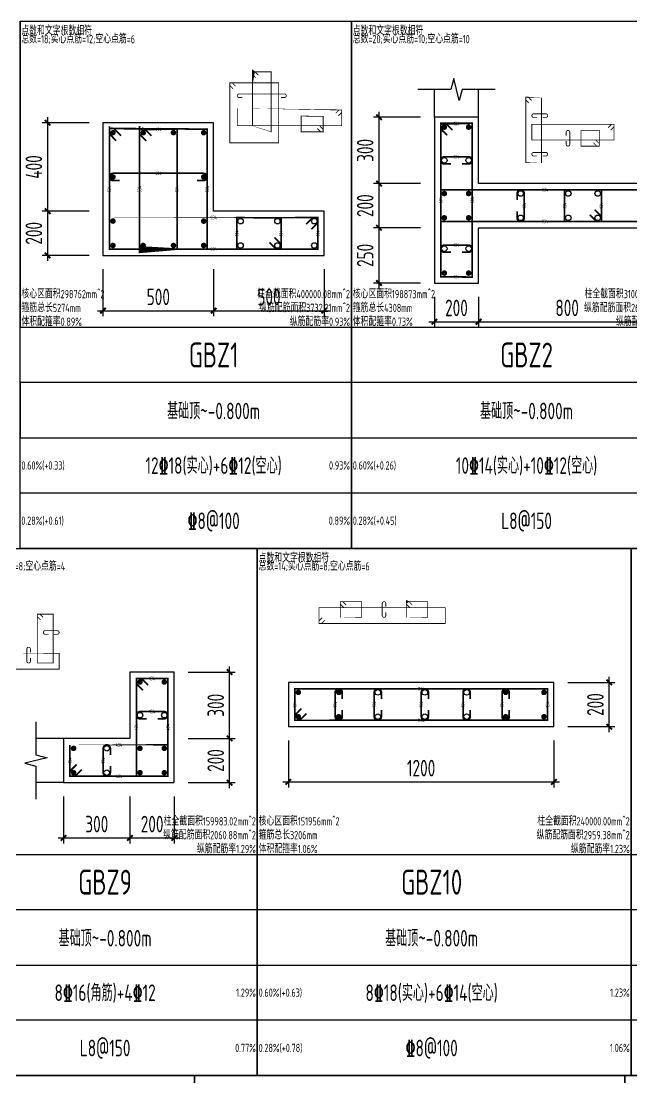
# Model space of a CAD drawing. Extents: x -1712635 to -854203, y -534641 to -21985.
# Drawn here: x -1353154 to -1342115, y -109896 to -90777 of the extents above; entities that cross this region are included whole.
import ezdxf
from ezdxf.enums import TextEntityAlignment as Align

# ---------------------------------------------------------------- set-up
doc = ezdxf.new("R2010")
doc.units = 0
doc.header["$LTSCALE"] = 1000
doc.layers.get('0').update_dxf_attribs({"linetype": 'CONTINUOUS'})
doc.layers.get('Defpoints').update_dxf_attribs({"linetype": 'CONTINUOUS'})
for name, color, linetype in [('COLU_DE_DIM', 3, 'CONTINUOUS'), ('COLU_DE_TH', 7, 'CONTINUOUS'), ('LINK', 6, 'CONTINUOUS'), ('LINK-INDEX', 6, 'CONTINUOUS'), ('REIN', 6, 'CONTINUOUS'), ('TAB', 7, 'CONTINUOUS'), ('TAB_TEXT', 7, 'CONTINUOUS'), ('THIN', 7, 'CONTINUOUS')]:
    doc.layers.add(name, color=color, linetype=linetype)
doc.layers.add('箍筋长度', color=3, linetype='CONTINUOUS', plot=False)
doc.layers.add('配箍校核', color=34, linetype='CONTINUOUS', plot=False)
doc.styles.add('BW_Rein', font='Tssdeng.shx', dxfattribs={"width": 0.7, "bigfont": 'hztxt.shx'})
doc.styles.add('TSSD_DIMENSION', font='Tssdeng.shx', dxfattribs={"width": 0.7, "bigfont": 'tssdchn.shx'})
doc.styles.add('TSSD_REIN', font='tssdeng.shx', dxfattribs={"width": 0.7, "height": 300, "bigfont": 'tssdchn.shx'})
doc.dimstyles.new('TSSD_25_100', dxfattribs={"dimtxt": 300, "dimasz": 100, "dimexe": 100, "dimexo": 250, "dimgap": 100, "dimtad": 1, "dimdec": 0, "dimlfac": 0.25, "dimzin": 0, "dimdsep": 46, "dimtxsty": 'TSSD_DIMENSION', "dimblk": 'ARCHTICK', "dimcen": 0, "dimdle": 100, "dimclrt": 7, "dimadec": 0, "dimazin": 0, "dimtfac": 1, "dimtdec": 0, "dimtix": 1, "dimtmove": 2, "dimatfit": 3, "dimldrblk": 'ARCHTICK', "dimfxl": 0, "dimtolj": 1, "dimtzin": 0, "dimarcsym": 0})

# ---------------------------------------------------------------- blocks, each defined once
blk = doc.blocks.new('_ArchTick')
at = {"color": 0, "const_width": 0.35}
blk.add_lwpolyline([(-0.5, -0.5), (0.5, 0.5)], dxfattribs=at)
blk = doc.blocks.new('*D210')
at = {"layer": 'COLU_DE_DIM', "color": 0, "lineweight": -2}
for p, q in [((-1351674.815127117, -95265.40279214561), (-1351674.815127117, -96115.40279214561)), ((-1349674.815127117, -95265.40279214561), (-1349674.815127117, -96115.40279214561)), ((-1351774.815127117, -96015.40279214561), (-1349574.815127117, -96015.40279214561))]:
    blk.add_line(p, q, dxfattribs=at)
at = {"layer": 'Defpoints', "color": 0}
for p in [(-1351674.815127117, -95015.40279214561), (-1349674.815127117, -95015.40279214561), (-1349674.815127117, -96015.40279214561)]:
    blk.add_point(p, dxfattribs=at)
at = {"layer": 'COLU_DE_DIM', "color": 0, "lineweight": -2, "xscale": 100, "yscale": 100, "zscale": 100, "rotation": 180}
blk.add_blockref('_ArchTick', (-1351674.815127117, -96015.40279214561), dxfattribs=at)
at = {"layer": 'COLU_DE_DIM', "color": 0, "lineweight": -2, "xscale": 100, "yscale": 100, "zscale": 100}
blk.add_blockref('_ArchTick', (-1349674.815127117, -96015.40279214561), dxfattribs=at)
at = {"layer": 'COLU_DE_DIM', "color": 7, "insert": (-1350674.815127117, -95765.40279214561), "char_height": 300, "attachment_point": 5, "style": 'TSSD_DIMENSION'}
blk.add_mtext('\\A1;500', dxfattribs=at)
blk = doc.blocks.new('*D211')
at = {"layer": 'COLU_DE_DIM', "color": 0, "lineweight": -2}
for p, q in [((-1349674.815127117, -95265.40279214561), (-1349674.815127117, -96115.40279214561)), ((-1347674.813587559, -95265.40279214561), (-1347674.813587559, -96115.40279214561)), ((-1349774.815127117, -96015.40279214561), (-1347574.813587559, -96015.40279214561))]:
    blk.add_line(p, q, dxfattribs=at)
at = {"layer": 'Defpoints', "color": 0}
for p in [(-1349674.815127117, -95015.40279214561), (-1347674.813587559, -95015.40279214561), (-1347674.813587559, -96015.40279214561)]:
    blk.add_point(p, dxfattribs=at)
at = {"layer": 'COLU_DE_DIM', "color": 0, "lineweight": -2, "xscale": 100, "yscale": 100, "zscale": 100, "rotation": 180}
blk.add_blockref('_ArchTick', (-1349674.815127117, -96015.40279214561), dxfattribs=at)
at = {"layer": 'COLU_DE_DIM', "color": 0, "lineweight": -2, "xscale": 100, "yscale": 100, "zscale": 100}
blk.add_blockref('_ArchTick', (-1347674.813587559, -96015.40279214561), dxfattribs=at)
at = {"layer": 'COLU_DE_DIM', "color": 7, "insert": (-1348674.814357338, -95765.40279214561), "char_height": 300, "attachment_point": 5, "style": 'TSSD_DIMENSION'}
blk.add_mtext('\\A1;500', dxfattribs=at)
blk = doc.blocks.new('*D212')
at = {"layer": 'COLU_DE_DIM', "color": 0, "lineweight": -2}
for p, q in [((-1351924.815127117, -94215.06465205655), (-1352774.815127117, -94215.06465205655)), ((-1352674.815127117, -95115.40279214561), (-1352674.815127117, -94115.06465205655)), ((-1351924.815127117, -95015.40279214561), (-1352774.815127117, -95015.40279214561))]:
    blk.add_line(p, q, dxfattribs=at)
at = {"layer": 'Defpoints', "color": 0}
for p in [(-1352674.815127117, -94215.06465205655), (-1351674.815127117, -94215.06465205655), (-1351674.815127117, -95015.40279214561)]:
    blk.add_point(p, dxfattribs=at)
at = {"layer": 'COLU_DE_DIM', "color": 0, "lineweight": -2, "xscale": 100, "yscale": 100, "zscale": 100}
for p, rotation in [((-1352674.815127117, -94215.06465205655), 90), ((-1352674.815127117, -95015.40279214561), 270)]:
    blk.add_blockref('_ArchTick', p, dxfattribs=dict(at, rotation=rotation))
at = {"layer": 'COLU_DE_DIM', "color": 7, "insert": (-1352924.815127117, -94615.2337221013), "char_height": 300, "attachment_point": 5, "rotation": 90, "style": 'TSSD_DIMENSION'}
blk.add_mtext('\\A1;200', dxfattribs=at)
blk = doc.blocks.new('*D213')
at = {"layer": 'COLU_DE_DIM', "color": 0, "lineweight": -2}
for p, q in [((-1352674.815127117, -94315.06465205655), (-1352674.815127117, -92515.40279214561)), ((-1351924.815127117, -92615.40279214561), (-1352774.815127117, -92615.40279214561)), ((-1351924.815127117, -94215.06465205655), (-1352774.815127117, -94215.06465205655))]:
    blk.add_line(p, q, dxfattribs=at)
at = {"layer": 'Defpoints', "color": 0}
for p in [(-1352674.815127117, -92615.40279214561), (-1351674.815127117, -92615.40279214561), (-1351674.815127117, -94215.06465205655)]:
    blk.add_point(p, dxfattribs=at)
at = {"layer": 'COLU_DE_DIM', "color": 0, "lineweight": -2, "xscale": 100, "yscale": 100, "zscale": 100}
for p, rotation in [((-1352674.815127117, -92615.40279214561), 90), ((-1352674.815127117, -94215.06465205655), 270)]:
    blk.add_blockref('_ArchTick', p, dxfattribs=dict(at, rotation=rotation))
at = {"layer": 'COLU_DE_DIM', "color": 7, "insert": (-1352924.815127117, -93415.2337221013), "char_height": 300, "attachment_point": 5, "rotation": 90, "style": 'TSSD_DIMENSION'}
blk.add_mtext('\\A1;400', dxfattribs=at)
blk = doc.blocks.new('*D224')
at = {"layer": 'COLU_DE_DIM', "color": 0, "lineweight": -2}
for p, q in [((-1352386.72840759, -104804.0966134701), (-1352386.72840759, -105654.0966134701)), ((-1351186.730234998, -104804.0966134701), (-1351186.730234998, -105654.0966134701)), ((-1352486.72840759, -105554.0966134701), (-1351086.730234998, -105554.0966134701))]:
    blk.add_line(p, q, dxfattribs=at)
at = {"layer": 'Defpoints', "color": 0}
for p in [(-1352386.72840759, -104554.0966134701), (-1351186.730234998, -104554.0966134701), (-1351186.730234998, -105554.0966134701)]:
    blk.add_point(p, dxfattribs=at)
at = {"layer": 'COLU_DE_DIM', "color": 0, "lineweight": -2, "xscale": 100, "yscale": 100, "zscale": 100, "rotation": 180}
blk.add_blockref('_ArchTick', (-1352386.72840759, -105554.0966134701), dxfattribs=at)
at = {"layer": 'COLU_DE_DIM', "color": 0, "lineweight": -2, "xscale": 100, "yscale": 100, "zscale": 100}
blk.add_blockref('_ArchTick', (-1351186.730234998, -105554.0966134701), dxfattribs=at)
at = {"layer": 'COLU_DE_DIM', "color": 7, "insert": (-1351786.729321294, -105304.0966134701), "char_height": 300, "attachment_point": 5, "style": 'TSSD_DIMENSION'}
blk.add_mtext('\\A1;300', dxfattribs=at)
blk = doc.blocks.new('*D225')
at = {"layer": 'COLU_DE_DIM', "color": 0, "lineweight": -2}
for p, q in [((-1351186.730234998, -104804.0966134701), (-1351186.730234998, -105654.0966134701)), ((-1350386.727188793, -104804.0966134701), (-1350386.727188793, -105654.0966134701)), ((-1351286.730234998, -105554.0966134701), (-1350286.727188793, -105554.0966134701))]:
    blk.add_line(p, q, dxfattribs=at)
at = {"layer": 'Defpoints', "color": 0}
for p in [(-1351186.730234998, -104554.0966134701), (-1350386.727188793, -104554.0966134701), (-1350386.727188793, -105554.0966134701)]:
    blk.add_point(p, dxfattribs=at)
at = {"layer": 'COLU_DE_DIM', "color": 0, "lineweight": -2, "xscale": 100, "yscale": 100, "zscale": 100, "rotation": 180}
blk.add_blockref('_ArchTick', (-1351186.730234998, -105554.0966134701), dxfattribs=at)
at = {"layer": 'COLU_DE_DIM', "color": 0, "lineweight": -2, "xscale": 100, "yscale": 100, "zscale": 100}
blk.add_blockref('_ArchTick', (-1350386.727188793, -105554.0966134701), dxfattribs=at)
at = {"layer": 'COLU_DE_DIM', "color": 7, "insert": (-1350786.728711896, -105304.0966134701), "char_height": 300, "attachment_point": 5, "style": 'TSSD_DIMENSION'}
blk.add_mtext('\\A1;200', dxfattribs=at)
blk = doc.blocks.new('*D226')
at = {"layer": 'COLU_DE_DIM', "color": 0, "lineweight": -2}
for p, q in [((-1350136.727188793, -103754.0966134971), (-1349286.727188793, -103754.0966134971)), ((-1349386.727188793, -104654.0966134701), (-1349386.727188793, -103654.0966134971)), ((-1350136.727188793, -104554.0966134701), (-1349286.727188793, -104554.0966134701))]:
    blk.add_line(p, q, dxfattribs=at)
at = {"layer": 'Defpoints', "color": 0}
for p in [(-1350386.727188793, -103754.0966134971), (-1349386.727188793, -103754.0966134971), (-1350386.727188793, -104554.0966134701)]:
    blk.add_point(p, dxfattribs=at)
at = {"layer": 'COLU_DE_DIM', "color": 0, "lineweight": -2, "xscale": 100, "yscale": 100, "zscale": 100}
for p, rotation in [((-1349386.727188793, -103754.0966134971), 90), ((-1349386.727188793, -104554.0966134701), 270)]:
    blk.add_blockref('_ArchTick', p, dxfattribs=dict(at, rotation=rotation))
at = {"layer": 'COLU_DE_DIM', "color": 7, "insert": (-1349636.727188793, -104154.0966134839), "char_height": 300, "attachment_point": 5, "rotation": 90, "style": 'TSSD_DIMENSION'}
blk.add_mtext('\\A1;200', dxfattribs=at)
blk = doc.blocks.new('*D227')
at = {"layer": 'COLU_DE_DIM', "color": 0, "lineweight": -2}
for p, q in [((-1349386.727188793, -103854.0966134971), (-1349386.727188793, -102454.4362142702)), ((-1350136.727188793, -102554.4362142702), (-1349286.727188793, -102554.4362142702)), ((-1350136.727188793, -103754.0966134971), (-1349286.727188793, -103754.0966134971))]:
    blk.add_line(p, q, dxfattribs=at)
at = {"layer": 'Defpoints', "color": 0}
for p in [(-1350386.727188793, -102554.4362142702), (-1349386.727188793, -102554.4362142702), (-1350386.727188793, -103754.0966134971)]:
    blk.add_point(p, dxfattribs=at)
at = {"layer": 'COLU_DE_DIM', "color": 0, "lineweight": -2, "xscale": 100, "yscale": 100, "zscale": 100}
for p, rotation in [((-1349386.727188793, -102554.4362142702), 90), ((-1349386.727188793, -103754.0966134971), 270)]:
    blk.add_blockref('_ArchTick', p, dxfattribs=dict(at, rotation=rotation))
at = {"layer": 'COLU_DE_DIM', "color": 7, "insert": (-1349636.727188793, -103154.2664138839), "char_height": 300, "attachment_point": 5, "rotation": 90, "style": 'TSSD_DIMENSION'}
blk.add_mtext('\\A1;300', dxfattribs=at)
blk = doc.blocks.new('*D737')
at = {"layer": 'COLU_DE_DIM', "color": 0, "lineweight": -2}
for p, q in [((-1345685.153371016, -95765.40279214561), (-1345685.153371016, -96315.40279214561)), ((-1344885.153370983, -95765.40279214561), (-1344885.153370983, -96315.40279214561)), ((-1345785.153371016, -96215.40279214561), (-1344785.153370983, -96215.40279214561))]:
    blk.add_line(p, q, dxfattribs=at)
at = {"layer": 'Defpoints', "color": 0}
for p in [(-1345685.153371016, -95515.40279214561), (-1344885.153370983, -95515.40279214561), (-1344885.153370983, -96215.40279214561)]:
    blk.add_point(p, dxfattribs=at)
at = {"layer": 'COLU_DE_DIM', "color": 0, "lineweight": -2, "xscale": 100, "yscale": 100, "zscale": 100, "rotation": 180}
blk.add_blockref('_ArchTick', (-1345685.153371016, -96215.40279214561), dxfattribs=at)
at = {"layer": 'COLU_DE_DIM', "color": 0, "lineweight": -2, "xscale": 100, "yscale": 100, "zscale": 100}
blk.add_blockref('_ArchTick', (-1344885.153370983, -96215.40279214561), dxfattribs=at)
at = {"layer": 'COLU_DE_DIM', "color": 7, "insert": (-1345285.153370999, -95965.40279214561), "char_height": 300, "attachment_point": 5, "style": 'TSSD_DIMENSION'}
blk.add_mtext('\\A1;200', dxfattribs=at)
blk = doc.blocks.new('*D738')
at = {"layer": 'COLU_DE_DIM', "color": 0, "lineweight": -2}
for p, q in [((-1344885.153370983, -95765.40279214561), (-1344885.153370983, -96315.40279214561)), ((-1341684.657029701, -95765.40279214561), (-1341684.657029701, -96315.40279214561)), ((-1344985.153370983, -96215.40279214561), (-1341584.657029701, -96215.40279214561))]:
    blk.add_line(p, q, dxfattribs=at)
at = {"layer": 'Defpoints', "color": 0}
for p in [(-1344885.153370983, -95515.40279214561), (-1341684.657029701, -95515.40279214561), (-1341684.657029701, -96215.40279214561)]:
    blk.add_point(p, dxfattribs=at)
at = {"layer": 'COLU_DE_DIM', "color": 0, "lineweight": -2, "xscale": 100, "yscale": 100, "zscale": 100, "rotation": 180}
blk.add_blockref('_ArchTick', (-1344885.153370983, -96215.40279214561), dxfattribs=at)
at = {"layer": 'COLU_DE_DIM', "color": 0, "lineweight": -2, "xscale": 100, "yscale": 100, "zscale": 100}
blk.add_blockref('_ArchTick', (-1341684.657029701, -96215.40279214561), dxfattribs=at)
at = {"layer": 'COLU_DE_DIM', "color": 7, "insert": (-1343284.905200342, -95965.40279214561), "char_height": 300, "attachment_point": 5, "style": 'TSSD_DIMENSION'}
blk.add_mtext('\\A1;800', dxfattribs=at)
blk = doc.blocks.new('*D739')
at = {"layer": 'COLU_DE_DIM', "color": 0, "lineweight": -2}
for p, q in [((-1346685.153371036, -95615.40279214561), (-1346685.153371036, -94415.40466012538)), ((-1345935.153371036, -94515.40466012538), (-1346785.153371036, -94515.40466012538)), ((-1345935.153371036, -95515.40279214561), (-1346785.153371036, -95515.40279214561))]:
    blk.add_line(p, q, dxfattribs=at)
at = {"layer": 'Defpoints', "color": 0}
for p in [(-1346685.153371036, -94515.40466012538), (-1345685.153371036, -94515.40466012538), (-1345685.153371036, -95515.40279214561)]:
    blk.add_point(p, dxfattribs=at)
at = {"layer": 'COLU_DE_DIM', "color": 0, "lineweight": -2, "xscale": 100, "yscale": 100, "zscale": 100}
for p, rotation in [((-1346685.153371036, -94515.40466012538), 90), ((-1346685.153371036, -95515.40279214561), 270)]:
    blk.add_blockref('_ArchTick', p, dxfattribs=dict(at, rotation=rotation))
at = {"layer": 'COLU_DE_DIM', "color": 7, "insert": (-1346935.153371036, -95015.40372613572), "char_height": 300, "attachment_point": 5, "rotation": 90, "style": 'TSSD_DIMENSION'}
blk.add_mtext('\\A1;250', dxfattribs=at)
blk = doc.blocks.new('*D740')
at = {"layer": 'COLU_DE_DIM', "color": 0, "lineweight": -2}
for p, q in [((-1346685.153371036, -94615.40466012538), (-1346685.153371036, -93615.4058669979)), ((-1345935.153371036, -93715.4058669979), (-1346785.153371036, -93715.4058669979)), ((-1345935.153371036, -94515.40466012538), (-1346785.153371036, -94515.40466012538))]:
    blk.add_line(p, q, dxfattribs=at)
at = {"layer": 'Defpoints', "color": 0}
for p in [(-1346685.153371036, -93715.4058669979), (-1345685.153371036, -93715.4058669979), (-1345685.153371036, -94515.40466012538)]:
    blk.add_point(p, dxfattribs=at)
at = {"layer": 'COLU_DE_DIM', "color": 0, "lineweight": -2, "xscale": 100, "yscale": 100, "zscale": 100}
for p, rotation in [((-1346685.153371036, -93715.4058669979), 90), ((-1346685.153371036, -94515.40466012538), 270)]:
    blk.add_blockref('_ArchTick', p, dxfattribs=dict(at, rotation=rotation))
at = {"layer": 'COLU_DE_DIM', "color": 7, "insert": (-1346935.153371036, -94115.40526356186), "char_height": 300, "attachment_point": 5, "rotation": 90, "style": 'TSSD_DIMENSION'}
blk.add_mtext('\\A1;200', dxfattribs=at)
blk = doc.blocks.new('*D741')
at = {"layer": 'COLU_DE_DIM', "color": 0, "lineweight": -2}
for p, q in [((-1345935.153371036, -92515.40466004598), (-1346785.153371036, -92515.40466004598)), ((-1346685.153371036, -93815.4058669979), (-1346685.153371036, -92415.40466004598)), ((-1345935.153371036, -93715.4058669979), (-1346785.153371036, -93715.4058669979))]:
    blk.add_line(p, q, dxfattribs=at)
at = {"layer": 'Defpoints', "color": 0}
for p in [(-1346685.153371036, -92515.40466004598), (-1345685.153371036, -92515.40466004598), (-1345685.153371036, -93715.4058669979)]:
    blk.add_point(p, dxfattribs=at)
at = {"layer": 'COLU_DE_DIM', "color": 0, "lineweight": -2, "xscale": 100, "yscale": 100, "zscale": 100}
for p, rotation in [((-1346685.153371036, -92515.40466004598), 90), ((-1346685.153371036, -93715.4058669979), 270)]:
    blk.add_blockref('_ArchTick', p, dxfattribs=dict(at, rotation=rotation))
at = {"layer": 'COLU_DE_DIM', "color": 7, "insert": (-1346935.153371036, -93115.40526352216), "char_height": 300, "attachment_point": 5, "rotation": 90, "style": 'TSSD_DIMENSION'}
blk.add_mtext('\\A1;300', dxfattribs=at)
blk = doc.blocks.new('*D2582')
at = {"layer": 'COLU_DE_DIM', "color": 0, "lineweight": -2}
for p, q in [((-1348324.147941518, -103791.4213295087), (-1348324.147941518, -104641.4213295087)), ((-1343524.147941506, -103791.4213295087), (-1343524.147941506, -104641.4213295087)), ((-1348424.147941518, -104541.4213295087), (-1343424.147941506, -104541.4213295087))]:
    blk.add_line(p, q, dxfattribs=at)
at = {"layer": 'Defpoints', "color": 0}
for p in [(-1348324.147941518, -103541.4213295087), (-1343524.147941506, -103541.4213295087), (-1343524.147941506, -104541.4213295087)]:
    blk.add_point(p, dxfattribs=at)
at = {"layer": 'COLU_DE_DIM', "color": 0, "lineweight": -2, "xscale": 100, "yscale": 100, "zscale": 100, "rotation": 180}
blk.add_blockref('_ArchTick', (-1348324.147941518, -104541.4213295087), dxfattribs=at)
at = {"layer": 'COLU_DE_DIM', "color": 0, "lineweight": -2, "xscale": 100, "yscale": 100, "zscale": 100}
blk.add_blockref('_ArchTick', (-1343524.147941506, -104541.4213295087), dxfattribs=at)
at = {"layer": 'COLU_DE_DIM', "color": 7, "insert": (-1345924.147941512, -104291.4213295087), "char_height": 300, "attachment_point": 5, "style": 'TSSD_DIMENSION'}
blk.add_mtext('\\A1;1200', dxfattribs=at)
blk = doc.blocks.new('*D2583')
at = {"layer": 'COLU_DE_DIM', "color": 0, "lineweight": -2}
for p, q in [((-1342524.147941506, -103641.4213295087), (-1342524.147941506, -102641.4213294835)), ((-1343274.147941506, -102741.4213294835), (-1342424.147941506, -102741.4213294835)), ((-1343274.147941506, -103541.4213295087), (-1342424.147941506, -103541.4213295087))]:
    blk.add_line(p, q, dxfattribs=at)
at = {"layer": 'Defpoints', "color": 0}
for p in [(-1343524.147941506, -102741.4213294835), (-1342524.147941506, -102741.4213294835), (-1343524.147941506, -103541.4213295087)]:
    blk.add_point(p, dxfattribs=at)
at = {"layer": 'COLU_DE_DIM', "color": 0, "lineweight": -2, "xscale": 100, "yscale": 100, "zscale": 100}
for p, rotation in [((-1342524.147941506, -102741.4213294835), 90), ((-1342524.147941506, -103541.4213295087), 270)]:
    blk.add_blockref('_ArchTick', p, dxfattribs=dict(at, rotation=rotation))
at = {"layer": 'COLU_DE_DIM', "color": 7, "insert": (-1342774.147941506, -103141.4213294963), "char_height": 300, "attachment_point": 5, "rotation": 90, "style": 'TSSD_DIMENSION'}
blk.add_mtext('\\A1;200', dxfattribs=at)

msp = doc.modelspace()

# ---------------------------------------------------------------- linework, layer by layer
at = {"layer": 'COLU_DE_TH'}
for points in [[(-1344885.153370983, -92515.40466004598), (-1345685.153371016, -92515.40466007672), (-1345685.153371016, -95515.40279214561), (-1344885.153371029, -95515.40279217309), (-1344885.153371009, -94515.40466012538), (-1341684.657029701, -94515.4058669979), (-1341684.656426452, -93715.4058669979), (-1344885.153370992, -93715.40466012515), (-1344885.153370983, -92515.40466004598)], [(-1348324.147941518, -102741.4213294835), (-1348324.147941567, -103541.4213295087), (-1343524.147941506, -103541.4213294989), (-1343524.147941506, -102741.4213294989), (-1348324.147941518, -102741.4213294835)]]:
    msp.add_lwpolyline(points, close=True, dxfattribs=at)
at = {"layer": 'COLU_DE_TH', "color": 7}
for points in [[(-1349674.815127117, -94215.06465205655), (-1349674.815127117, -92615.40279214561), (-1351674.815127117, -92615.74093223468), (-1351674.815127117, -95015.40279214561), (-1347674.813587559, -95015.40279214561), (-1347674.813587559, -94215.40279214561), (-1349674.815127117, -94215.06465205655)], [(-1352386.72840759, -103754.0966134971), (-1352386.728407592, -104554.0966134701), (-1350386.727188793, -104554.0966134836), (-1350386.730234999, -102554.4362142702), (-1351186.730234998, -102554.4374329589), (-1351186.728407484, -103754.0966134836), (-1352386.72840759, -103754.0966134971)]]:
    msp.add_lwpolyline(points, close=True, dxfattribs=at)
at = {"layer": 'LINK', "color": 6, "const_width": 30}
for points in [[(-1351439.80498339, -92942.62745783976), (-1351559.815127125, -92822.6376024331), (-1351559.815127124, -92730.72149082733), (-1349789.815127115, -92730.4222368485), (-1349789.815127115, -94900.40279215356), (-1351559.815127121, -94900.40279215362), (-1351559.815127124, -92730.72149082733), (-1351467.899016771, -92730.70595056308), (-1351347.888873036, -92850.69580596974)], [(-1350893.118023861, -92942.61360397385), (-1351013.148452638, -92822.64404046882), (-1351013.148452639, -92730.74346249673), (-1350336.481801601, -92730.40025030548), (-1350336.4818016, -94900.40279215155), (-1351013.148452636, -94900.40279215056), (-1351013.148452639, -92730.74346249673), (-1350921.247886527, -92730.69684959063), (-1350801.21745775, -92850.66641309566)], [(-1348001.739841843, -94450.3576657616), (-1347881.72969797, -94330.36781049214), (-1347789.813587524, -94330.38335074083), (-1347789.813587535, -94900.40279214305), (-1351559.815127137, -94900.40279214302), (-1351559.815127138, -94329.7459569033), (-1347789.813587524, -94330.38335074083), (-1347789.813587502, -94422.2994626867), (-1347909.823731374, -94542.28931795617)], [(-1348576.480767437, -94688.47891074274), (-1348456.480767382, -94808.47891068776), (-1348456.480767379, -94900.40279211986), (-1349253.147947263, -94900.40279213511), (-1349253.147947263, -94330.00124503492), (-1348456.480767368, -94330.40532237277), (-1348456.480767379, -94900.40279211986), (-1348548.404648747, -94900.40279213685), (-1348668.404648802, -94780.40279219183)], [(-1350951.729737048, -102881.3609565003), (-1351071.729919774, -102761.3611392272), (-1351071.730059806, -102669.4372577674), (-1350501.730059807, -102669.4363894569), (-1350501.727363975, -104439.0966134429), (-1351071.727363976, -104439.096613441), (-1351071.730059806, -102669.4372577674), (-1350979.806178208, -102669.4371177116), (-1350859.805995481, -102789.4369349847)], [(-1352059.804526059, -104319.0966134872), (-1352179.804526063, -104439.0966134831), (-1352271.728407585, -104439.0966134809), (-1352271.728407583, -103869.0966135013), (-1350501.728232319, -103869.0966134765), (-1350501.727364003, -104439.0966134938), (-1352271.728407585, -104439.0966134809), (-1352271.728407596, -104347.1727319445), (-1352151.728407592, -104227.1727319485)]]:
    msp.add_lwpolyline(points, dxfattribs=at)
at = {"layer": 'LINK', "const_width": 30}
for points in [[(-1345450.153371065, -92842.32854167157), (-1345570.153371017, -92722.32854162395), (-1345570.153371018, -92630.40466007579), (-1345000.153370979, -92630.4046600539), (-1345000.153371001, -95400.40279216936), (-1345570.153371017, -95400.40279214969), (-1345570.153371018, -92630.40466007579), (-1345478.229489389, -92630.40466006909), (-1345358.229489437, -92750.4046601167)], [(-1342011.580479898, -93950.40572105744), (-1341891.580411987, -93830.40578896808), (-1341799.65651317, -93830.40582363168), (-1341799.656942985, -94400.40582363325), (-1345570.153371007, -94400.4044018201), (-1345570.153371007, -93830.40440181718), (-1341799.65651317, -93830.40582363168), (-1341799.65658249, -93922.32972250896), (-1341919.656650401, -94042.32965459832)], [(-1342786.056282738, -94188.4814892952), (-1342666.056350598, -94308.48155715509), (-1342666.056419926, -94400.40542139654), (-1343329.472487169, -94400.40517121152), (-1343329.472164806, -93830.40517121897), (-1342666.055990111, -93830.40542140446), (-1342666.056419926, -94400.40542139654), (-1342757.98028413, -94400.40538672206), (-1342877.98021627, -94280.40531886218)], [(-1347997.224060054, -103306.421329535), (-1348117.224060072, -103426.4213295175), (-1348209.147941585, -103426.4213295101), (-1348209.14794155, -102856.421329477), (-1343639.147941503, -102856.4213294914), (-1343639.147941503, -103426.4213295049), (-1348209.147941585, -103426.4213295101), (-1348209.147941574, -103334.4974479886), (-1348089.147941557, -103214.4974480058)]]:
    msp.add_lwpolyline(points, dxfattribs=at)
for points in [[(-1345185.15314474, -93360.40462615079), (-1345065.15314474, -93360.40462615079, 1), (-1345065.15314474, -93230.40462615079), (-1345505.15314476, -93230.40446023142, 1), (-1345505.15314476, -93360.40446023142), (-1345385.15314476, -93360.40446023142)], [(-1344190.030292958, -94215.40499457391), (-1344190.030292958, -94335.40499457391, 1), (-1344060.030292958, -94335.40499457391), (-1344060.030127062, -93895.40499457193, 1), (-1344190.030127062, -93895.40499457193), (-1344190.030127062, -94015.40499457193)], [(-1345185.15314474, -94958.58809568657), (-1345065.15314474, -94958.58809568657, 1), (-1345065.15314474, -94828.58809568657), (-1345505.15314476, -94828.5879297672, 1), (-1345505.15314476, -94958.5879297672), (-1345385.15314476, -94958.5879297672)], [(-1347348.508521179, -103041.4213294861), (-1347348.508521179, -102921.4213294861, 1), (-1347478.508521179, -102921.4213294861), (-1347478.508521179, -103361.421329497, 1), (-1347348.508521179, -103361.421329497), (-1347348.508521179, -103241.421329497)], [(-1346642.175291381, -103041.4213294879), (-1346642.175291381, -102921.4213294879, 1), (-1346772.175291381, -102921.4213294879), (-1346772.175291381, -103361.4213294989, 1), (-1346642.175291381, -103361.4213294989), (-1346642.175291381, -103241.4213294989)], [(-1345791.654244469, -103041.421329491), (-1345791.654244469, -102921.421329491, 1), (-1345921.654244469, -102921.421329491), (-1345921.654244469, -103361.4213295021, 1), (-1345791.654244469, -103361.4213295021), (-1345791.654244469, -103241.4213295021)], [(-1345036.967454402, -103041.421329491), (-1345036.967454402, -102921.421329491, 1), (-1345166.967454402, -102921.421329491), (-1345166.967454402, -103361.4213295021, 1), (-1345036.967454402, -103361.4213295021), (-1345036.967454402, -103241.4213295021)], [(-1344330.634224605, -103041.4213294928), (-1344330.634224605, -102921.4213294928, 1), (-1344460.634224605, -102921.4213294928), (-1344460.634224605, -103361.4213295038, 1), (-1344330.634224605, -103361.4213295038), (-1344330.634224605, -103241.4213295038)]]:
    msp.add_lwpolyline(points, format="xyb", dxfattribs=at)
at = {"layer": 'LINK', "color": 6, "const_width": 30}
for points in [[(-1349974.690892744, -93660.2134467965), (-1349854.690894459, -93660.23373518596, 1), (-1349854.66891537, -93530.23373704395), (-1351494.668915381, -93529.95646238432, 1), (-1351494.690894469, -93659.95646052633), (-1351374.690896184, -93659.9767489158)], [(-1350686.728133291, -103399.2665509683), (-1350566.728133291, -103399.2665509683, 1), (-1350566.728133291, -103269.2665509683), (-1351006.728133288, -103269.2665509745, 1), (-1351006.728133288, -103399.2665509745), (-1350886.728133288, -103399.2665509745)], [(-1351541.728270435, -104054.0975274959), (-1351541.728270435, -103934.0975274959, 1), (-1351671.728270435, -103934.0975274959), (-1351671.727600156, -104374.097527505, 1), (-1351541.727600156, -104374.097527505), (-1351541.727600156, -104254.097527505)]]:
    msp.add_lwpolyline(points, format="xyb", dxfattribs=at)
at = {"layer": 'LINK-INDEX', "color": 6, "const_width": 15.00000095367432}
for points in [[(-1348913.431696054, -91800.45661141025), (-1348973.446910235, -91740.4718294495), (-1348973.446910232, -91694.52154060008), (-1348635.113584713, -91694.34993450445), (-1348635.113584713, -92779.35120539932), (-1348973.446910231, -92779.35120539882), (-1348973.446910232, -91694.52154060008), (-1348927.49662701, -91694.49823416077), (-1348867.48141283, -91754.48301612152)], [(-1349323.408036617, -92000.43676631709), (-1349383.413108591, -91940.44183872067), (-1349383.413108583, -91894.48378248664), (-1348498.413108578, -91894.33415549717), (-1348498.413108577, -92979.3244331491), (-1349383.413108581, -92979.32443314907), (-1349383.413108583, -91894.48378248664), (-1349337.455053147, -91894.47601235399), (-1349277.449981172, -91954.4709399504)], [(-1347467.742605, -92444.32103498478), (-1347407.737533323, -92384.32610709083), (-1347361.779477668, -92384.33387721246), (-1347361.779477674, -92669.34359791374), (-1349246.780247525, -92669.34359791371), (-1349246.780247526, -92384.01518029367), (-1347361.779477668, -92384.33387721246), (-1347361.779477668, -92430.29193321173), (-1347421.784549345, -92490.28686110568)], [(-1347755.113067422, -92673.38926477273), (-1347695.113067654, -92733.38926500507), (-1347695.113067667, -92779.35120542362), (-1348093.44665757, -92779.35120543127), (-1348093.44665757, -92494.150431855), (-1347695.113067661, -92494.35247052388), (-1347695.113067667, -92779.35120542362), (-1347741.075008447, -92779.35120544152), (-1347801.075008214, -92719.35120520918)], [(-1352801.716949998, -101611.1429855263), (-1352861.717041506, -101551.1430770341), (-1352861.717111522, -101505.1811361128), (-1352576.717111542, -101505.1807019576), (-1352576.715763626, -102390.0108140231), (-1352861.715763607, -102390.0108140221), (-1352861.717111522, -101505.1811361128), (-1352815.755170784, -101505.1810661165), (-1352755.755079276, -101565.1809746087)], [(-1353245.754344613, -102440.0106465087), (-1353305.754344716, -102500.0106464063), (-1353351.716285442, -102500.0106464062), (-1353351.716285441, -102215.0106464232), (-1352466.716197766, -102215.0106464108), (-1352466.715763608, -102500.0106464127), (-1353351.716285442, -102500.0106464062), (-1353351.716285447, -102454.0487055181), (-1353291.716285345, -102394.0487056204)]]:
    msp.add_lwpolyline(points, dxfattribs=at)
for points in [[(-1348454.218130295, -92159.25653274762), (-1348394.218131153, -92159.26667694235, 1), (-1348394.207141608, -92094.26667787135), (-1349214.207141614, -92094.12804054155, 1), (-1349214.218131158, -92159.12803961255), (-1349154.218132015, -92159.13818380728)], [(-1352559.216148266, -101870.0956151597), (-1352499.216148266, -101870.0956151597, 1), (-1352499.216148266, -101805.0956151597), (-1352719.216148265, -101805.0956151628, 1), (-1352719.216148265, -101870.0956151628), (-1352659.216148265, -101870.0956151628)], [(-1352986.716216838, -102197.5111034235), (-1352986.716216838, -102137.5111034235, 1), (-1353051.716216838, -102137.5111034235), (-1353051.715881699, -102357.5111034281, 1), (-1352986.715881699, -102357.5111034281), (-1352986.715881699, -102297.5111034281)]]:
    msp.add_lwpolyline(points, format="xyb", dxfattribs=at)
at = {"layer": 'LINK-INDEX', "const_width": 15.00000095367432}
for points in [[(-1343972.523640515, -92259.34871134203), (-1344032.523640367, -92199.34871119383), (-1344032.523640365, -92153.38677060138), (-1343747.523640345, -92153.38677059044), (-1343747.523640356, -93338.38583662867), (-1344032.523640364, -93338.3858366189), (-1344032.523640365, -92153.38677060138), (-1343986.561699546, -92153.3867706001), (-1343926.561699694, -92213.3867707483)], [(-1342542.438944792, -92703.38730114442), (-1342482.438910892, -92643.38733504515), (-1342436.476961372, -92643.3873523759), (-1342436.47717628, -92928.38735237351), (-1343922.523557399, -92928.38664146687), (-1343922.523557399, -92643.3866414688), (-1342436.476961372, -92643.3873523759), (-1342436.476996027, -92689.34930184757), (-1342496.477029928, -92749.34926794685)], [(-1342763.185230309, -92932.42518512608), (-1342703.18526435, -92992.42521916737), (-1342703.185299022, -93038.38715124817), (-1343034.893332645, -93038.38702615566), (-1343034.893171464, -92753.38702617574), (-1342703.185084114, -92753.38715126849), (-1342703.185299022, -93038.38715124817), (-1342749.147231254, -93038.3871339173), (-1342809.147197213, -92978.38709987601)], [(-1347325.387153295, -101385.8672030716), (-1347385.387153451, -101325.8672032276), (-1347385.387153474, -101279.9052622841), (-1347000.387153426, -101279.9052625477), (-1347000.387153231, -101564.90526253), (-1347385.387153476, -101564.905262266), (-1347385.387153474, -101279.9052622841), (-1347339.425212781, -101279.9052623188), (-1347279.425212625, -101339.905262163)], [(-1346130.610792521, -101385.8672030756), (-1346190.610792676, -101325.8672032313), (-1346190.6107927, -101279.9052622878), (-1345805.610792651, -101279.9052625514), (-1345805.610792456, -101564.9052625337), (-1346190.610792701, -101564.9052622697), (-1346190.6107927, -101279.9052622878), (-1346144.648852007, -101279.9052623228), (-1346084.648851851, -101339.9052621668)], [(-1347665.050658131, -101614.9052623595), (-1347725.050658196, -101674.9052622948), (-1347771.012599214, -101674.905262285), (-1347771.012599197, -101389.9052622767), (-1345486.012599151, -101389.9052622836), (-1345486.012599151, -101674.9052622822), (-1347771.012599214, -101674.905262285), (-1347771.012599178, -101628.943321214), (-1347711.012599113, -101568.9433212787)]]:
    msp.add_lwpolyline(points, dxfattribs=at)
for points in [[(-1343730.023527216, -92518.38675363426), (-1343670.023527216, -92518.38675363426, 1), (-1343670.023527216, -92453.38675363426), (-1343890.023527226, -92453.38667067455, 1), (-1343890.023527226, -92518.38667067455), (-1343830.023527226, -92518.38667067455)], [(-1343301.601353997, -92945.88693784579), (-1343301.601353997, -93005.88693784579, 1), (-1343236.601353997, -93005.88693784579), (-1343236.601271049, -92785.8869378448, 1), (-1343301.601271049, -92785.8869378448), (-1343301.601271049, -92845.8869378448)], [(-1343730.023527216, -93217.34210848407), (-1343670.023527216, -93217.34210848407, 1), (-1343670.023527216, -93152.34210848407), (-1343890.023527226, -93152.34202552435, 1), (-1343890.023527226, -93217.34202552435), (-1343830.023527226, -93217.34202552435)], [(-1346562.273149037, -101372.4052622622), (-1346562.273149037, -101312.4052622622, 1), (-1346627.273149037, -101312.4052622622), (-1346627.273149037, -101532.4052622678, 1), (-1346562.273149037, -101532.4052622678), (-1346562.273149037, -101472.4052622678)]]:
    msp.add_lwpolyline(points, format="xyb", dxfattribs=at)
at = {"layer": 'REIN', "const_width": 50}
for points in [[(-1345530.153371016, -92695.40466007165, 1), (-1345480.153371016, -92695.40466007165, 1), (-1345530.153371016, -92695.40466007165)], [(-1345090.153370981, -92695.40466005477, 1), (-1345040.153370981, -92695.40466005477, 1), (-1345090.153370981, -92695.40466005477)], [(-1345530.153371014, -93895.40442632732, 1), (-1345480.153371014, -93895.40442632732, 1), (-1345530.153371014, -93895.40442632732)], [(-1345090.153370993, -93895.40459224669, 1), (-1345040.153370993, -93895.40459224669, 1), (-1345090.153370993, -93895.40459224669)], [(-1345530.153371014, -94335.40442633, 1), (-1345480.153371014, -94335.40442633, 1), (-1345530.153371014, -94335.40442633)], [(-1345090.153370997, -94335.40459224931, 1), (-1345040.153370997, -94335.40459224931, 1), (-1345090.153370997, -94335.40459224931)], [(-1345530.153371016, -95335.40279215871, 1), (-1345480.153371016, -95335.40279215871, 1), (-1345530.153371016, -95335.40279215871)], [(-1345090.153371001, -95335.40279217385, 1), (-1345040.153371001, -95335.40279217385, 1), (-1345090.153371001, -95335.40279217385)], [(-1348169.14794154, -102921.4213294779, 1), (-1348119.14794154, -102921.4213294779, 1), (-1348169.14794154, -102921.4213294779)], [(-1347438.508521179, -102921.4213294861, 1), (-1347388.508521179, -102921.4213294861, 1), (-1347438.508521179, -102921.4213294861)], [(-1344420.634224605, -102921.4213294928, 1), (-1344370.634224605, -102921.4213294928, 1), (-1344420.634224605, -102921.4213294928)], [(-1343729.147941487, -102921.421329491, 1), (-1343679.147941487, -102921.421329491, 1), (-1343729.147941487, -102921.421329491)], [(-1348169.147941567, -103361.4213295068, 1), (-1348119.147941567, -103361.4213295068, 1), (-1348169.147941567, -103361.4213295068)], [(-1347438.508521206, -103361.421329515, 1), (-1347388.508521206, -103361.421329515, 1), (-1347438.508521206, -103361.421329515)], [(-1344420.634224605, -103361.4213295038, 1), (-1344370.634224605, -103361.4213295038, 1), (-1344420.634224605, -103361.4213295038)], [(-1343729.147941487, -103361.4213295021, 1), (-1343679.147941487, -103361.4213295021, 1), (-1343729.147941487, -103361.4213295021)]]:
    msp.add_lwpolyline(points, format="xyb", close=True, dxfattribs=at)
at = {"layer": 'REIN', "color": 6, "const_width": 50}
for points in [[(-1351519.815127121, -92795.71050220053, 1), (-1351469.815127121, -92795.71050220053, 1), (-1351519.815127121, -92795.71050220053)], [(-1350973.14845264, -92795.71050219977, 1), (-1350923.14845264, -92795.71050219977, 1), (-1350973.14845264, -92795.71050219977)], [(-1350426.481801598, -92795.43322732756, 1), (-1350376.481801598, -92795.43322732756, 1), (-1350426.481801598, -92795.43322732756)], [(-1349879.815127116, -92795.43322732748, 1), (-1349829.815127116, -92795.43322732748, 1), (-1349879.815127116, -92795.43322732748)], [(-1351519.679904925, -93594.95646145532, 1), (-1351469.679904925, -93594.95646145532, 1), (-1351519.679904925, -93594.95646145532)], [(-1349879.679904915, -93595.23373611495, 1), (-1349829.679904915, -93595.23373611495, 1), (-1349879.679904915, -93595.23373611495)], [(-1351519.815127125, -94394.75694738081, 1), (-1351469.815127125, -94394.75694738081, 1), (-1351519.815127125, -94394.75694738081)], [(-1349879.815127115, -94395.03422204044, 1), (-1349829.815127115, -94395.03422204044, 1), (-1349879.815127115, -94395.03422204044)], [(-1351519.815127118, -94835.40279214652, 1), (-1351469.815127118, -94835.40279214652, 1), (-1351519.815127118, -94835.40279214652)], [(-1350973.148452637, -94835.40279214576, 1), (-1350923.148452637, -94835.40279214576, 1), (-1350973.148452637, -94835.40279214576)], [(-1350426.481801597, -94835.40279214657, 1), (-1350376.481801597, -94835.40279214657, 1), (-1350426.481801597, -94835.40279214657)], [(-1349879.815127115, -94835.40279214454, 1), (-1349829.815127115, -94835.40279214454, 1), (-1349879.815127115, -94835.40279214454)], [(-1351031.729960793, -102734.43715874, 1), (-1350981.729960793, -102734.43715874, 1), (-1351031.729960793, -102734.43715874)], [(-1350591.729960793, -102734.4364884652, 1), (-1350541.729960793, -102734.4364884652, 1), (-1350591.729960793, -102734.4364884652)], [(-1352231.728407592, -103934.0966134985, 1), (-1352181.728407592, -103934.0966134985, 1), (-1352231.728407592, -103934.0966134985)], [(-1351031.72813328, -103934.096613479, 1), (-1350981.72813328, -103934.096613479, 1), (-1351031.72813328, -103934.096613479)], [(-1350591.728133283, -103934.0966134728, 1), (-1350541.728133283, -103934.0966134728, 1), (-1350591.728133283, -103934.0966134728)], [(-1352231.728407593, -104374.0966134795, 1), (-1352181.728407593, -104374.0966134795, 1), (-1352231.728407593, -104374.0966134795)], [(-1351031.727463001, -104374.0966134881, 1), (-1350981.727463001, -104374.0966134881, 1), (-1351031.727463001, -104374.0966134881)], [(-1350591.727463008, -104374.0966134915, 1), (-1350541.727463008, -104374.0966134915, 1), (-1350591.727463008, -104374.0966134915)]]:
    msp.add_lwpolyline(points, format="xyb", close=True, dxfattribs=at)
at = {"layer": 'REIN'}
for centre in [(-1345505.15314476, -93295.40446023142), (-1345065.15314474, -93295.40462615079), (-1344125.030127062, -93895.40499457193), (-1343264.472201576, -93895.40519573214), (-1342731.056039125, -93895.4053968924), (-1344125.030292958, -94335.40499457391), (-1343264.472450417, -94335.40519573382), (-1342731.056370912, -94335.40539689374), (-1345505.15314476, -94893.5879297672), (-1345065.15314474, -94893.58809568657), (-1346707.175291403, -102921.421275136), (-1345856.654244493, -102921.4212751413), (-1345101.967454426, -102921.4212751413), (-1346707.175291403, -103361.4212751385), (-1345856.65424449, -103361.4212751418), (-1345101.967454423, -103361.4212751418)]:
    msp.add_circle(centre, 50, dxfattribs=at)
at = {"layer": 'REIN', "color": 6}
for centre in [(-1349188.147947257, -94395.03422204062), (-1348521.480767391, -94395.37236211475), (-1347854.813587534, -94395.37236212779), (-1349188.147947257, -94835.40279214471), (-1348521.4807674, -94835.40279213194), (-1347854.813587543, -94835.40279214497), (-1351006.728133288, -103334.2665509745), (-1350566.728133291, -103334.2665509683), (-1351606.728270435, -103934.0975274959), (-1351606.727600156, -104374.097527505)]:
    msp.add_circle(centre, 50, dxfattribs=at)
at = {"layer": 'TAB', "color": 7}
for points in [[(-1353174.815127117, -90776.70897080761), (-1347185.153371036, -90776.70897080761), (-1347185.153371036, -100315.4027921456), (-1353174.815127117, -100315.4027921456), (-1353174.815127117, -90776.70897080761), (-1353174.815127117, -96315.40279214561), (-1347185.153371036, -96315.40279214561), (-1347185.153371036, -97315.40279214561), (-1353174.815127117, -97315.40279214561), (-1353174.815127117, -98315.40279214561), (-1347185.153371036, -98315.40279214561), (-1347185.153371036, -99315.40279214561), (-1353174.815127117, -99315.40279214561)], [(-1354386.728407592, -100315.4027921456), (-1348886.727188793, -100315.4027921456), (-1348886.727188793, -109854.0966134836), (-1354386.728407592, -109854.0966134836), (-1354386.728407592, -100315.4027921456), (-1354386.728407592, -105854.0966134836), (-1348886.727188793, -105854.0966134836), (-1348886.727188793, -106854.0966134836), (-1354386.728407592, -106854.0966134836), (-1354386.728407592, -107854.0966134836), (-1348886.727188793, -107854.0966134836), (-1348886.727188793, -108854.0966134836), (-1354386.728407592, -108854.0966134836)], [(-1342129.013329938, -100315.4027921456), (-1337279.430401647, -100315.4027921456), (-1337279.430401647, -109854.0966134836), (-1342129.013329938, -109854.0966134836), (-1342129.013329938, -100315.4027921456), (-1342129.013329938, -105854.0966134836), (-1337279.430401647, -105854.0966134836), (-1337279.430401647, -106854.0966134836), (-1342129.013329938, -106854.0966134836), (-1342129.013329938, -107854.0966134836), (-1337279.430401647, -107854.0966134836), (-1337279.430401647, -108854.0966134836), (-1342129.013329938, -108854.0966134836)], [(-1350017.851819802, -109854.0966134835), (-1342243.088006562, -109854.0966134835), (-1342243.088006562, -119392.7904348215), (-1350017.851819802, -119392.7904348215), (-1350017.851819802, -109854.0966134835), (-1350017.851819802, -115392.7904348215), (-1342243.088006562, -115392.7904348215), (-1342243.088006562, -116392.7904348215), (-1350017.851819802, -116392.7904348215), (-1350017.851819802, -117392.7904348215), (-1342243.088006562, -117392.7904348215), (-1342243.088006562, -118392.7904348215), (-1350017.851819802, -118392.7904348215)], [(-1342243.088006562, -109854.0966134835), (-1336343.088006513, -109854.0966134835), (-1336343.088006513, -119392.7904348215), (-1342243.088006562, -119392.7904348215), (-1342243.088006562, -109854.0966134835), (-1342243.088006562, -115392.7904348215), (-1336343.088006513, -115392.7904348215), (-1336343.088006513, -116392.7904348215), (-1342243.088006562, -116392.7904348215), (-1342243.088006562, -117392.7904348215), (-1336343.088006513, -117392.7904348215), (-1336343.088006513, -118392.7904348215), (-1342243.088006562, -118392.7904348215)]]:
    msp.add_lwpolyline(points, dxfattribs=at)
at = {"layer": 'TAB'}
for points in [[(-1347185.153371036, -90776.70897080761), (-1341285.981460781, -90776.70897080761), (-1341285.981460781, -100315.4027921456), (-1347185.153371036, -100315.4027921456), (-1347185.153371036, -90776.70897080761), (-1347185.153371036, -96315.40279214561), (-1341285.981460781, -96315.40279214561), (-1341285.981460781, -97315.40279214561), (-1347185.153371036, -97315.40279214561), (-1347185.153371036, -98315.40279214561), (-1341285.981460781, -98315.40279214561), (-1341285.981460781, -99315.40279214561), (-1347185.153371036, -99315.40279214561)], [(-1348886.727188793, -100315.4027921456), (-1342129.013329938, -100315.4027921456), (-1342129.013329938, -109854.0966134836), (-1348886.727188793, -109854.0966134836), (-1348886.727188793, -100315.4027921456), (-1348886.727188793, -105854.0966134836), (-1342129.013329938, -105854.0966134836), (-1342129.013329938, -106854.0966134836), (-1348886.727188793, -106854.0966134836), (-1348886.727188793, -107854.0966134836), (-1342129.013329938, -107854.0966134836), (-1342129.013329938, -108854.0966134836), (-1348886.727188793, -108854.0966134836)], [(-1358514.754358723, -109854.0966134835), (-1350017.851819802, -109854.0966134835), (-1350017.851819802, -119392.7904348215), (-1358514.754358723, -119392.7904348215), (-1358514.754358723, -109854.0966134835), (-1358514.754358723, -115392.7904348215), (-1350017.851819802, -115392.7904348215), (-1350017.851819802, -116392.7904348215), (-1358514.754358723, -116392.7904348215), (-1358514.754358723, -117392.7904348215), (-1350017.851819802, -117392.7904348215), (-1350017.851819802, -118392.7904348215), (-1358514.754358723, -118392.7904348215)]]:
    msp.add_lwpolyline(points, dxfattribs=at)
at = {"layer": 'THIN'}
for p, q in [((-1345685.153371016, -92515.40466007672), (-1345685.153371036, -92015.40466007672)), ((-1344885.153370983, -92515.40466004598), (-1344885.153371002, -92015.40466004598))]:
    msp.add_line(p, q, dxfattribs=at)
at = {"layer": 'THIN', "color": 7}
for p, q in [((-1352386.72840759, -103754.0966134971), (-1352886.72840759, -103754.0966134957)), ((-1352386.728407592, -104554.0966134701), (-1352886.728407592, -104554.0966134687))]:
    msp.add_line(p, q, dxfattribs=at)
at = {"layer": 'THIN'}
msp.add_lwpolyline([(-1344585.153371002, -92015.40466003446), (-1345185.153371018, -92015.40466005751), (-1345235.153371011, -92215.40466005943), (-1345335.153371026, -91815.40466006327), (-1345385.153371018, -92015.4046600652), (-1345985.153371036, -92015.40466008824)], dxfattribs=at)
at = {"layer": 'THIN', "color": 7}
msp.add_lwpolyline([(-1352886.728407589, -103454.0966134957), (-1352886.728407591, -104054.0966134822), (-1352686.728407591, -104104.0966134826), (-1353086.728407591, -104204.0966134817), (-1352886.728407591, -104254.0966134822), (-1352886.728407593, -104854.0966134687)], dxfattribs=at)

# ---------------------------------------------------------------- texts
at = {"layer": 'TAB_TEXT', "color": 7, "style": 'TSSD_REIN', "width": 0.7}
for s, height, p in [('GBZ1', 450, (-1349674.814357338, -96815.40279214561)), ('基础顶~-0.800m', 300, (-1349674.814357338, -97815.40279214561)), ('%%1328@100', 300, (-1349674.814357338, -99815.40279214561)), ('GBZ9', 450, (-1351636.727798193, -106354.0966134836)), ('基础顶~-0.800m', 300, (-1351636.727798193, -107354.0966134836)), ('8%%13216(角筋)+4%%13212', 300, (-1351636.727798193, -108354.0966134836)), ('L8@150', 300, (-1351636.727798193, -109354.0966134836))]:
    msp.add_text(s, height=height, dxfattribs=at).set_placement(p, align=Align.MIDDLE)
at = {"layer": 'TAB_TEXT', "style": 'TSSD_REIN', "width": 0.7}
for s, height, p in [('GBZ2', 450, (-1344017.829545303, -96815.40279214561)), ('基础顶~-0.800m', 300, (-1344017.829545303, -97815.40279214561)), ('L8@150', 300, (-1344017.829545303, -99815.40279214561)), ('GBZ10', 450, (-1345733.565189735, -106354.0966134836)), ('基础顶~-0.800m', 300, (-1345733.565189735, -107354.0966134836))]:
    msp.add_text(s, height=height, dxfattribs=at).set_placement(p, align=Align.MIDDLE)
at = {"layer": 'TAB_TEXT', "color": 1, "style": 'TSSD_REIN', "width": 0.7}
for s, p in [('12%%13218(实心)+6%%13212(空心)', (-1349674.814357338, -98815.40279214561)), ('10%%13214(实心)+10%%13212(空心)', (-1344017.829545303, -98815.40279214561)), ('8%%13218(实心)+6%%13214(空心)', (-1345733.565189735, -108354.0966134836)), ('%%1328@100', (-1345733.565189735, -109354.0966134836))]:
    msp.add_text(s, height=300, dxfattribs=at).set_placement(p, align=Align.MIDDLE)
at = {"layer": '箍筋长度', "style": 'BW_Rein', "width": 0.7}
for s, rotation, p in [('434', 0.009686999901496516, (-1350674.815127117, -92730.57186383792)), ('134', 2.199043756626167e-09, (-1345285.153371, -92630.40466006484)), ('134', 359.9999783943658, (-1345285.153371002, -93230.40454319102)), ('434', 359.9903130075548, (-1350674.815127117, -93530.09507499413)), ('534', 89.99999999964422, (-1351559.81512713, -93815.56214066259)), ('534', 90.00000000008895, (-1351013.148452637, -93815.51592818309)), ('534', 90.00000000001111, (-1350336.4818016, -93815.45872615268)), ('534', 90, (-1349789.815127115, -93815.41251367317)), ('934', 359.9999783943677, (-1343684.904942092, -93830.40511272443)), ('684', 90.00000000002223, (-1345570.153371017, -94015.40372611093)), ('684', 89.99999999955533, (-1345000.15337099, -94015.40372610977)), ('134', 89.999978397459, (-1344060.03021001, -94115.40497127027)), ('134', 89.99996759648867, (-1343329.472325988, -94115.40524675575)), ('134', 89.99995679545164, (-1342666.056205018, -94115.40549692279)), ('934', 359.9903130075555, (-1349674.814357338, -94330.06465382206)), ('934', 359.9999783943854, (-1343684.905157, -94400.40511272667)), ('134', 89.99999999996666, (-1349253.147947263, -94615.26936771808)), ('134', 89.99999999886626, (-1348456.480767373, -94615.33671394404)), ('134', 89.9999999988661, (-1347789.813587529, -94615.39307062555)), ('134', 359.9999783943658, (-1345285.153371016, -94828.5880127268)), ('934', 359.9999999999996, (-1349674.814357338, -94900.40279214304)), ('134', 359.9999999980219, (-1345285.153371021, -95400.40279215953)), ('134', 8.728163003690621e-05, (-1350786.730059812, -102669.4368236122)), ('1134', 359.999999999819, (-1345924.147941516, -102856.4213294842)), ('134', 89.99999999648152, (-1348209.147941567, -103141.4213294962)), ('134', 90, (-1347478.508521179, -103141.4213294966)), ('134', 90, (-1346772.175291381, -103141.421329497)), ('134', 90, (-1345921.654244469, -103141.4213294975)), ('134', 90, (-1345166.967454402, -103141.4213294979)), ('134', 90, (-1344460.634224605, -103141.4213294983)), ('134', 90, (-1343639.147941503, -103141.4213294988)), ('434', 90.00008728213871, (-1351071.728711891, -103554.2669356257)), ('434', 90.00008728218087, (-1350501.728711891, -103554.2665014698)), ('134', 89.99999999979988, (-1352271.728407584, -104154.0966134834)), ('134', 90.00008728214696, (-1351671.727935297, -104154.096613482)), ('434', 1.231460773822376e-09, (-1351386.727885786, -104439.0966134619))]:
    msp.add_text(s, height=65, rotation=rotation, dxfattribs=at).set_placement(p, align=Align.MIDDLE_CENTER)
for s, p in [('134', (-1350786.729146054, -103269.2665509714)), ('1134', (-1345924.147941533, -103426.4213295075)), ('434', (-1351386.728319943, -103869.0966134889))]:
    msp.add_text(s, height=65, dxfattribs=at).set_placement(p, align=Align.MIDDLE_CENTER)
at = {"layer": '配箍校核', "style": 'BW_Rein', "width": 0.7}
for s, p in [('点数和文字根数相符', (-1353149.815127117, -91026.70897080761)), ('点数和文字根数相符', (-1347160.153371036, -91026.70897080761)), ('总数=18;实心点筋=12;空心点筋=6', (-1353149.815127117, -91176.70897080761)), ('总数=20;实心点筋=10;空心点筋=10', (-1347160.153371036, -91176.70897080761)), ('核心区面积298762mm^ 2', (-1353149.815127117, -95790.40279214561)), ('核心区面积198873mm^ 2', (-1347160.153371036, -95790.40279214561)), ('箍筋总长5274mm', (-1353149.815127117, -96040.40279214561)), ('箍筋总长4308mm', (-1347160.153371036, -96040.40279214561)), ('体积配箍率0.89%', (-1353149.815127117, -96290.40279214561)), ('体积配箍率0.73%', (-1347160.153371036, -96290.40279214561)), ('总数=12;实心点筋=8;空心点筋=4', (-1354361.728407592, -100715.4027921456)), ('点数和文字根数相符', (-1348861.727188793, -100565.4027921456)), ('总数=14;实心点筋=8;空心点筋=6', (-1348861.727188793, -100715.4027921456)), ('核心区面积151956mm^ 2', (-1348861.727188793, -105329.0966134836)), ('箍筋总长3206mm', (-1348861.727188793, -105579.0966134836)), ('体积配箍率1.06%', (-1348861.727188793, -105829.0966134836))]:
    msp.add_text(s, height=150, dxfattribs=at).set_placement(p)
for s, p in [('柱全截面积400000.08mm^ 2', (-1347210.153371036, -95790.40279214561)), ('柱全截面积310024.74mm^ 2', (-1341310.981460781, -95790.40279214561)), ('纵筋配筋面积3732.21mm^ 2', (-1347210.153371036, -96040.40279214561)), ('纵筋配筋面积2670.35mm^ 2', (-1341310.981460781, -96040.40279214561)), ('纵筋配筋率0.93%', (-1347210.153371036, -96290.40279214561)), ('纵筋配筋率0.86%', (-1341310.981460781, -96290.40279214561)), ('柱全截面积159983.02mm^ 2', (-1348911.727188793, -105329.0966134836)), ('柱全截面积240000.00mm^ 2', (-1342154.013329938, -105329.0966134836)), ('纵筋配筋面积2060.88mm^ 2', (-1348911.727188793, -105579.0966134836)), ('纵筋配筋面积2959.38mm^ 2', (-1342154.013329938, -105579.0966134836)), ('纵筋配筋率1.29%', (-1348911.727188793, -105829.0966134836)), ('纵筋配筋率1.23%', (-1342154.013329938, -105829.0966134836))]:
    msp.add_text(s, height=150, dxfattribs=at).set_placement(p, align=Align.RIGHT)
for s, p in [('0.60%(+0.33)', (-1353149.815127117, -98815.40279214561)), ('0.60%(+0.26)', (-1347160.153371036, -98815.40279214561)), ('0.28%(+0.61)', (-1353149.815127117, -99815.40279214561)), ('0.28%(+0.45)', (-1347160.153371036, -99815.40279214561)), ('0.60%(+0.63)', (-1348861.727188793, -108354.0966134836)), ('0.28%(+0.78)', (-1348861.727188793, -109354.0966134836))]:
    msp.add_text(s, height=150, dxfattribs=at).set_placement(p, align=Align.MIDDLE_LEFT)
for s, p in [('0.93%', (-1347210.153371036, -98815.40279214561)), ('0.89%', (-1347210.153371036, -99815.40279214561)), ('1.29%', (-1348911.727188793, -108354.0966134836)), ('1.23%', (-1342154.013329938, -108354.0966134836)), ('0.77%', (-1348911.727188793, -109354.0966134836)), ('1.06%', (-1342154.013329938, -109354.0966134836))]:
    msp.add_text(s, height=150, dxfattribs=at).set_placement(p, align=Align.MIDDLE_RIGHT)

# ---------------------------------------------------------------- dimensions: what is measured, and where the dimension line sits
at = {"layer": 'COLU_DE_DIM'}
for base, p1, p2, picture, middle in [((-1352674.815127117, -92615.40279214561), (-1351674.815127117, -94215.06465205655), (-1351674.815127117, -92615.40279214561), '*D213', (-1352924.815127117, -93415.2337221013)), ((-1346685.153371036, -92515.40466004598), (-1345685.153371036, -93715.4058669979), (-1345685.153371036, -92515.40466004598), '*D741', (-1346935.153371036, -93115.40526352216)), ((-1346685.153371036, -93715.4058669979), (-1345685.153371036, -94515.40466012538), (-1345685.153371036, -93715.4058669979), '*D740', (-1346935.153371036, -94115.40526356186)), ((-1352674.815127117, -94215.06465205655), (-1351674.815127117, -95015.40279214561), (-1351674.815127117, -94215.06465205655), '*D212', (-1352924.815127117, -94615.2337221013)), ((-1346685.153371036, -94515.40466012538), (-1345685.153371036, -95515.40279214561), (-1345685.153371036, -94515.40466012538), '*D739', (-1346935.153371036, -95015.40372613572)), ((-1349386.727188793, -102554.4362142702), (-1350386.727188793, -103754.0966134971), (-1350386.727188793, -102554.4362142702), '*D227', (-1349636.727188793, -103154.2664138839)), ((-1342524.147941506, -102741.4213294835), (-1343524.147941506, -103541.4213295087), (-1343524.147941506, -102741.4213294835), '*D2583', (-1342774.147941506, -103141.4213294963)), ((-1349386.727188793, -103754.0966134971), (-1350386.727188793, -104554.0966134701), (-1350386.727188793, -103754.0966134971), '*D226', (-1349636.727188793, -104154.0966134839))]:
    dim = msp.add_linear_dim(base=base, p1=p1, p2=p2, angle=89.9999998932783, dimstyle='TSSD_25_100', dxfattribs=at)
    dim.commit()
    dim.dimension.update_dxf_attribs({"geometry": picture, "text_midpoint": middle})
for base, p1, p2, picture, middle in [((-1349674.815127117, -96015.40279214561), (-1351674.815127117, -95015.40279214561), (-1349674.815127117, -95015.40279214561), '*D210', (-1350674.815127117, -95765.40279214561)), ((-1347674.813587559, -96015.40279214561), (-1349674.815127117, -95015.40279214561), (-1347674.813587559, -95015.40279214561), '*D211', (-1348674.814357338, -95765.40279214561)), ((-1344885.153370983, -96215.40279214561), (-1345685.153371016, -95515.40279214561), (-1344885.153370983, -95515.40279214561), '*D737', (-1345285.153370999, -95965.40279214561)), ((-1341684.657029701, -96215.40279214561), (-1344885.153370983, -95515.40279214561), (-1341684.657029701, -95515.40279214561), '*D738', (-1343284.905200342, -95965.40279214561)), ((-1343524.147941506, -104541.4213295087), (-1348324.147941518, -103541.4213295087), (-1343524.147941506, -103541.4213295087), '*D2582', (-1345924.147941512, -104291.4213295087)), ((-1351186.730234998, -105554.0966134701), (-1352386.72840759, -104554.0966134701), (-1351186.730234998, -104554.0966134701), '*D224', (-1351786.729321294, -105304.0966134701)), ((-1350386.727188793, -105554.0966134701), (-1351186.730234998, -104554.0966134701), (-1350386.727188793, -104554.0966134701), '*D225', (-1350786.728711896, -105304.0966134701))]:
    dim = msp.add_linear_dim(base=base, p1=p1, p2=p2, dimstyle='TSSD_25_100', dxfattribs=at)
    dim.commit()
    dim.dimension.update_dxf_attribs({"geometry": picture, "text_midpoint": middle})

doc.saveas('drawing.dxf')
